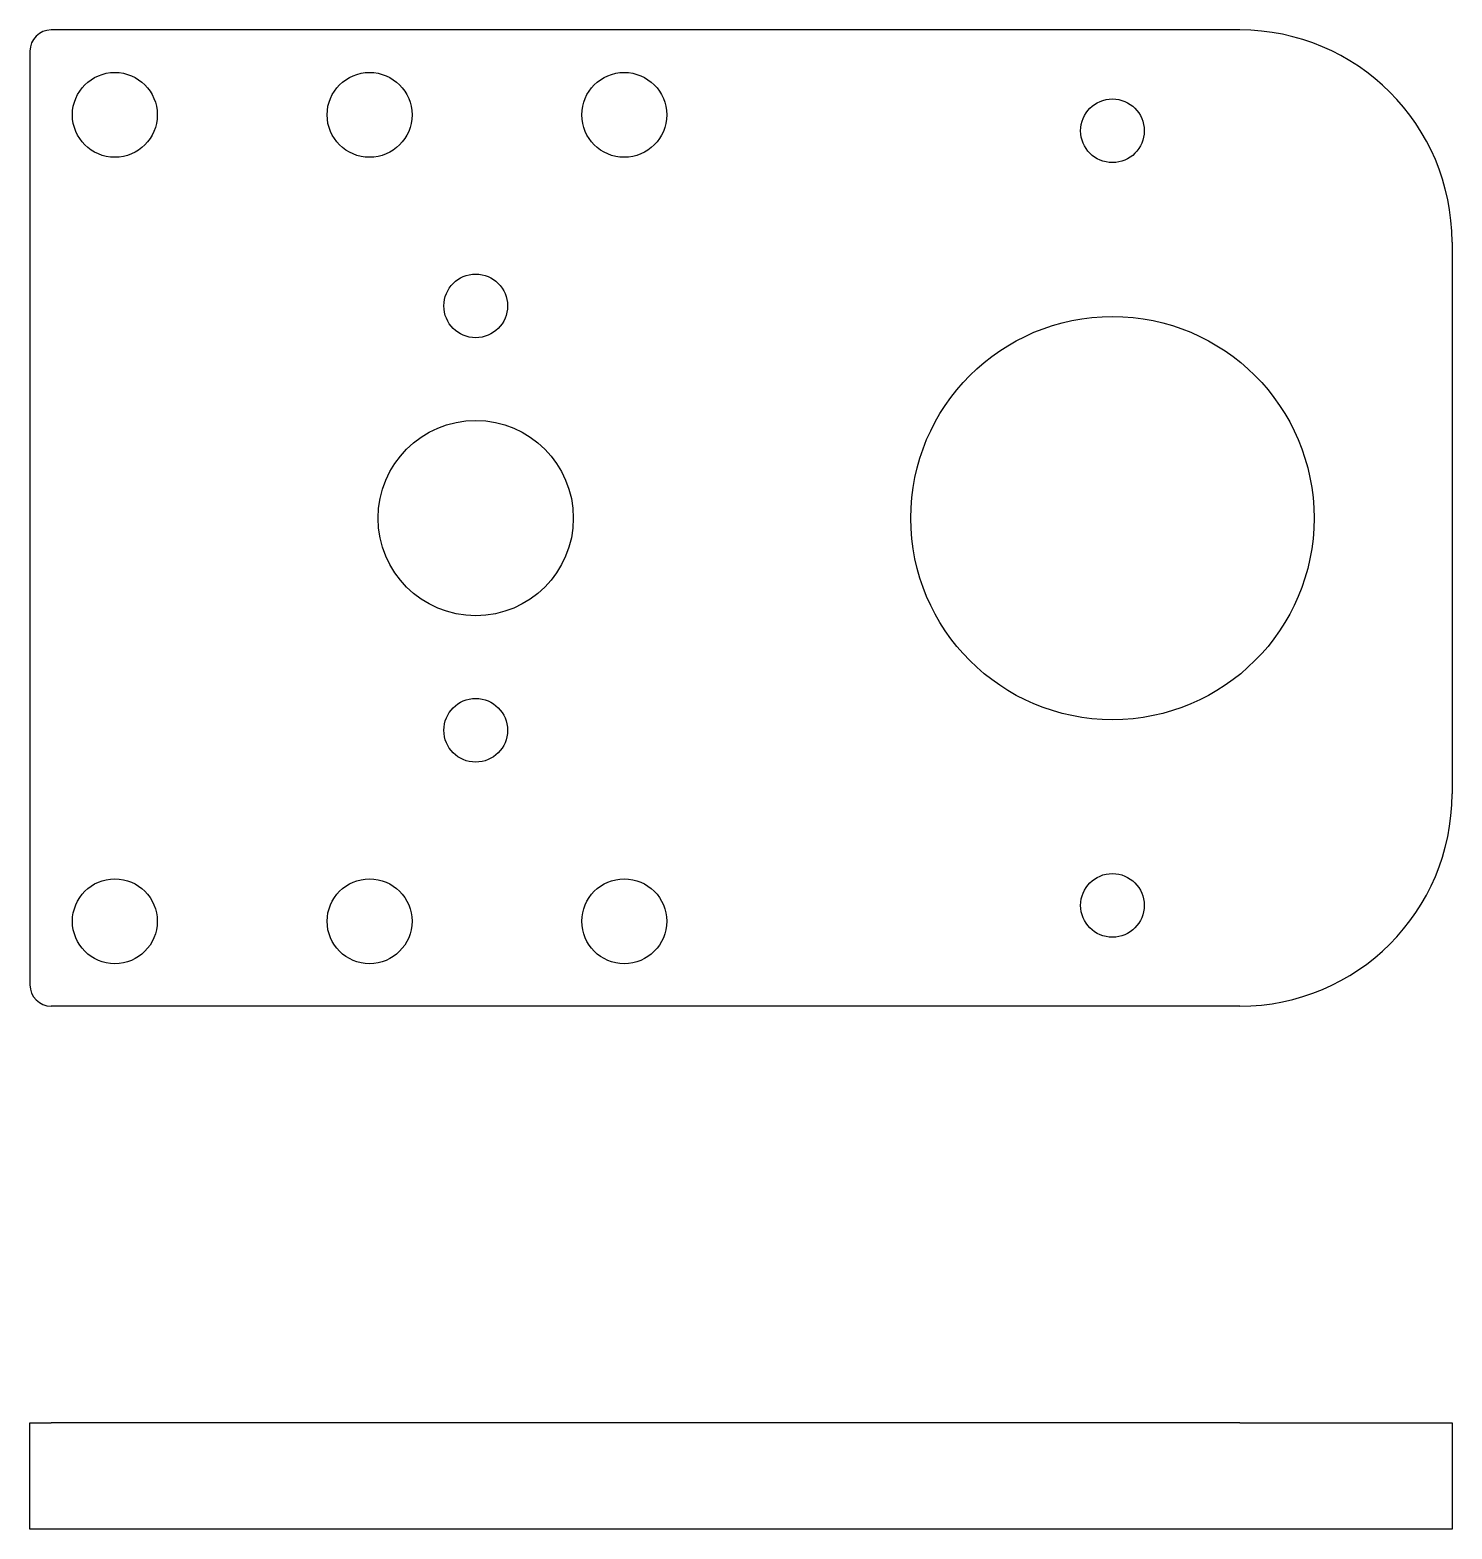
# Model space of a CAD drawing. Header units: millimetres. Extents: x 123.4 to 190.4, y 110.4 to 181.
import ezdxf

# ---------------------------------------------------------------- set-up
doc = ezdxf.new("R2010")
doc.units = ezdxf.units.MM

msp = doc.modelspace()

# ---------------------------------------------------------------- linework, layer by layer
at = {"color": 7, "linetype": 'Continuous', "lineweight": 25}
for p, q in [((180.404, 180.988), (124.404, 180.988)), ((123.404, 179.988), (123.404, 135.988)), ((190.404, 170.988), (190.404, 144.988)), ((180.404, 134.988), (124.404, 134.988)), ((123.404, 110.353), (123.404, 115.353)), ((123.404, 115.353), (124.404, 115.353)), ((180.404, 115.353), (124.404, 115.353)), ((180.404, 115.353), (190.404, 115.353)), ((190.404, 115.353), (190.404, 110.353)), ((124.404, 110.353), (123.404, 110.353)), ((180.404, 110.353), (124.404, 110.353)), ((190.404, 110.353), (180.404, 110.353))]:
    msp.add_line(p, q, dxfattribs=at)
for centre, radius in [((127.404, 176.988), 2), ((139.404, 176.988), 2), ((151.404, 176.988), 2), ((174.404, 176.238), 1.5), ((144.404, 167.988), 1.5), ((174.404, 157.988), 9.5), ((144.404, 157.988), 4.6), ((144.404, 147.988), 1.5), ((127.404, 138.988), 2), ((139.404, 138.988), 2), ((151.404, 138.988), 2), ((174.404, 139.738), 1.5)]:
    msp.add_circle(centre, radius, dxfattribs=at)
for centre, radius, start, end in [((124.404, 179.988), 1, 90, 180), ((180.404, 170.988), 10, 0, 90), ((180.404, 144.988), 10, 270, 0), ((124.404, 135.988), 1, 180, 270)]:
    msp.add_arc(centre, radius, start, end, dxfattribs=at)

doc.saveas('drawing.dxf')
